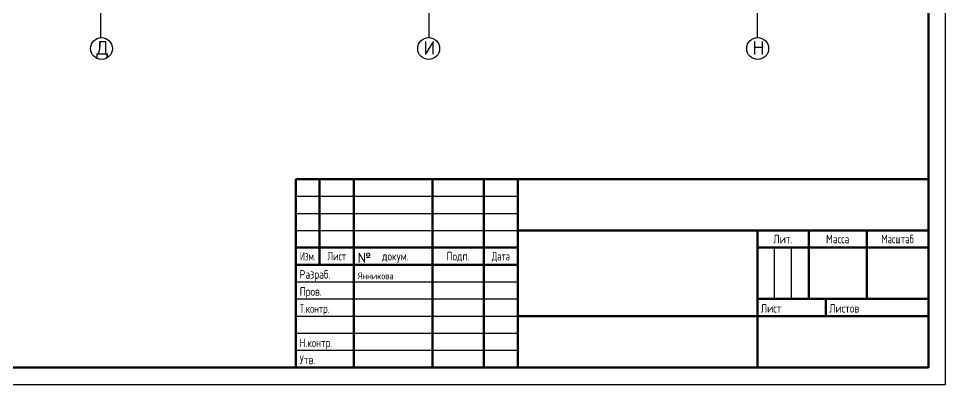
# Model space of a CAD drawing. Header units: millimetres. Extents: x -258526 to -95372, y 16759 to 83244.
# Drawn here: x -127746.2 to -127475.1, y 41631.2 to 41738.1 of the extents above; entities that cross this region are included whole.
import ezdxf
from ezdxf.enums import TextEntityAlignment as Align

# ---------------------------------------------------------------- set-up
doc = ezdxf.new("R2010")
doc.units = ezdxf.units.MM
doc.header["$LTSCALE"] = 0.5
doc.layers.add('тонкие', color=7, linetype='Continuous')
for name, color, linetype, lineweight in [('ТОНКИЕе', 7, 'Continuous', 25), ('я', 220, 'Continuous', 30), ('я1', 210, 'Continuous', 25), ('я2', 220, 'Continuous', 25)]:
    doc.layers.add(name, color=color, linetype=linetype, lineweight=lineweight)
doc.styles.add('арх', font='isocpeur.ttf', dxfattribs={"width": 0.5, "height": 10})
doc.styles.add('ГОСТ 2.304', font='cs_gost2304.shx')
doc.styles.add('Наклонный 5', font='isocpeur.ttf', dxfattribs={"height": 7})

msp = doc.modelspace()

# ---------------------------------------------------------------- linework, layer by layer
at = {"layer": 'ТОНКИЕе', "color": 0}
for points in [[(-127722.2281, 41777.6216), (-127722.2281, 41732.5311)], [(-127626.2281, 41777.6216), (-127626.2281, 41732.5311)], [(-127530.2281, 41777.6216), (-127530.2281, 41732.4801)]]:
    msp.add_lwpolyline(points, dxfattribs=at)
for centre in [(-127721.9249, 41729.3644), (-127626.2458, 41729.3644), (-127530.0571, 41729.3644)]:
    msp.add_circle(centre, 3.2, dxfattribs=at)
at = {"layer": 'я', "color": 7, "lineweight": 60}
for p, q in [((-127665.1301, 41691.1823), (-127480.1301, 41691.1823)), ((-127665.1301, 41636.1823), (-127665.1301, 41691.1823)), ((-127658.1301, 41666.1823), (-127658.1301, 41691.1823)), ((-127648.1301, 41636.1823), (-127648.1301, 41691.1823)), ((-127625.1301, 41636.1823), (-127625.1301, 41691.1823)), ((-127610.1301, 41636.1823), (-127610.1301, 41691.1823)), ((-127600.1301, 41636.1823), (-127600.1301, 41691.1823)), ((-127480.1301, 41636.1823), (-127480.1301, 41691.1823)), ((-127600.1301, 41676.1823), (-127480.1301, 41676.1823)), ((-127530.1301, 41636.1823), (-127530.1301, 41676.1823)), ((-127515.1301, 41656.1823), (-127515.1301, 41676.1823)), ((-127498.1301, 41656.1823), (-127498.1301, 41676.1823)), ((-127665.1301, 41671.1823), (-127600.1301, 41671.1823)), ((-127530.1301, 41671.1823), (-127480.1301, 41671.1823)), ((-127665.1301, 41666.1823), (-127600.1301, 41666.1823)), ((-127530.1301, 41656.1823), (-127480.1301, 41656.1823)), ((-127510.1301, 41651.1823), (-127510.1301, 41656.1823)), ((-127600.1301, 41651.1823), (-127480.1301, 41651.1823)), ((-127665.1301, 41636.1823), (-127480.1301, 41636.1823))]:
    msp.add_line(p, q, dxfattribs=at)
msp.add_lwpolyline([(-127875.1301, 41636.1822), (-127480.1301, 41636.1822), (-127480.1301, 41923.1822), (-127875.1301, 41923.1822), (-127875.1301, 41636.1822)], dxfattribs=at)
at = {"layer": 'я1', "color": 7}
for p, q in [((-127665.1301, 41686.1823), (-127600.1301, 41686.1823)), ((-127665.1301, 41681.1823), (-127600.1301, 41681.1823)), ((-127665.1301, 41676.1823), (-127600.1301, 41676.1823)), ((-127525.1301, 41656.1823), (-127525.1301, 41671.1823)), ((-127520.1301, 41656.1823), (-127520.1301, 41671.1823)), ((-127665.1301, 41661.1823), (-127600.1301, 41661.1823)), ((-127665.1301, 41656.1823), (-127600.1301, 41656.1823)), ((-127665.1301, 41651.1823), (-127600.1301, 41651.1823)), ((-127665.1301, 41646.1823), (-127600.1301, 41646.1823)), ((-127665.1301, 41641.1823), (-127600.1301, 41641.1823))]:
    msp.add_line(p, q, dxfattribs=at)
msp.add_lwpolyline([(-127895.1301, 41631.1822), (-127475.1301, 41631.1822), (-127475.1301, 41928.1822), (-127895.1301, 41928.1822), (-127895.1301, 41631.1822)], dxfattribs=at)

# ---------------------------------------------------------------- texts
at = {"layer": 'тонкие', "color": 0, "linetype": 'ByBlock', "lineweight": 0, "insert": (-127647.0809, 41669.7153), "char_height": 3, "attachment_point": 1, "style": 'арх'}
msp.add_mtext_dynamic_manual_height_columns('{\\W1;№}', width=1.814815, gutter_width=50, heights=[0], dxfattribs=at)
at = {"layer": 'тонкие', "color": 0, "lineweight": 30, "insert": (-127646.9714, 41663.8965), "char_height": 2, "attachment_point": 1, "style": 'ГОСТ 2.304'}
msp.add_mtext_dynamic_manual_height_columns('{\\W1;Янникова}', width=16.441962, gutter_width=50, heights=[0], dxfattribs=at)
at = {"layer": 'ТОНКИЕе', "color": 0, "char_height": 4, "attachment_point": 1, "style": 'Наклонный 5'}
for s, insert in [('{\\Q0;Д}', (-127723.4517, 41731.5531)), ('{\\Q0;И}', (-127627.7726, 41731.5531)), ('{\\Q0;Н}', (-127531.5839, 41731.5531))]:
    msp.add_mtext_dynamic_manual_height_columns(s, width=1.852732, gutter_width=35, heights=[0], dxfattribs=dict(at, insert=insert))
at = {"layer": 'я2', "color": 7, "lineweight": 30, "style": 'ГОСТ 2.304'}
for s, p in [('Лит.', (-127522.6301, 41673.6823)), ('Масса', (-127506.6301, 41673.6823)), ('Подп.', (-127617.6301, 41668.6823))]:
    msp.add_text(s, height=2.5, dxfattribs=at).set_placement(p, align=Align.MIDDLE_CENTER)
for s, width, p in [('Масштаб', 0.91954, (-127489.1301, 41673.6823)), ('Изм.', 0.75, (-127661.6301, 41668.6823)), ('Лист', 0.9, (-127653.1301, 41668.6823)), ('Дата', 0.8, (-127605.1301, 41668.6823))]:
    msp.add_text(s, height=2.5, dxfattribs=dict(at, width=width)).set_placement(p, align=Align.MIDDLE_CENTER)
at = {"layer": 'я2', "color": 0, "lineweight": 30, "style": 'ГОСТ 2.304'}
msp.add_text(' докум.', height=2.5, dxfattribs=at).set_placement((-127636.6301, 41668.6823), align=Align.MIDDLE_CENTER)
at = {"layer": 'я2', "color": 7, "lineweight": 30, "style": 'ГОСТ 2.304'}
for s, p in [('Разраб.', (-127663.9728, 41662.1032)), ('Пров.', (-127663.9728, 41657.1032)), ('Лист', (-127529.1301, 41652.1823)), ('Листов', (-127509.1301, 41652.1823)), ('Утв.', (-127663.9728, 41637.1032))]:
    msp.add_text(s, height=2.5, dxfattribs=at).set_placement(p)
for s, width, p in [('Т.контр.', 0.9, (-127663.9728, 41652.1032)), ('Н.контр.', 0.95, (-127663.9728, 41642.1032))]:
    msp.add_text(s, height=2.5, dxfattribs=dict(at, width=width)).set_placement(p)

doc.saveas('drawing.dxf')
